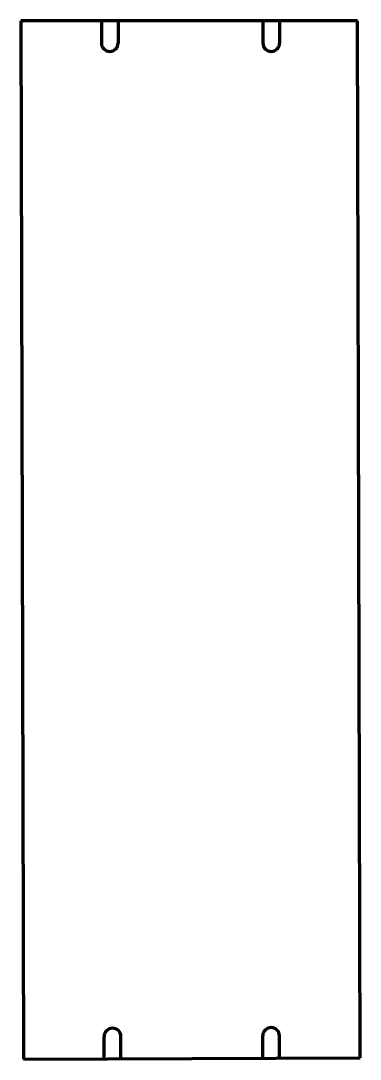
# Model space of a CAD drawing. Header units: inches. Extents: x 0 to 15.2, y 0 to 46.6.
import ezdxf

# ---------------------------------------------------------------- set-up
doc = ezdxf.new("R2010")
doc.units = ezdxf.units.IN
doc.header["$MEASUREMENT"] = 0
doc.layers.add('1', color=7, linetype='Continuous')

msp = doc.modelspace()

# ---------------------------------------------------------------- linework, layer by layer
at = {"color": 7, "lineweight": 90}
for p, q in [((0, 46.625), (0.125, 0)), ((15.125, 46.625), (0, 46.625)), ((15.25, 0.062), (15.125, 46.625)), ((0.125, 0), (15.25, 0.062))]:
    msp.add_line(p, q, dxfattribs=at)
at = {"layer": '1', "color": 7, "lineweight": 90}
for p, q in [((3.625, 46.625), (3.625, 45.625)), ((4.375, 46.625), (4.375, 45.625)), ((10.875, 46.625), (10.875, 45.625)), ((11.625, 46.625), (11.625, 45.625)), ((3.75, 0.015), (3.746, 1.015)), ((4.5, 0.018), (4.496, 1.018)), ((10.875, 0.044), (10.871, 1.044)), ((11.625, 0.048), (11.621, 1.048))]:
    msp.add_line(p, q, dxfattribs=at)
for centre, start, end in [((4, 45.625), 180, 360), ((11.25, 45.625), 180, 360), ((11.246, 1.046), 0.2368, 180.2368), ((4.121, 1.017), 0.2368, 180.2368)]:
    msp.add_arc(centre, 0.375, start, end, dxfattribs=at)

doc.saveas('drawing.dxf')
